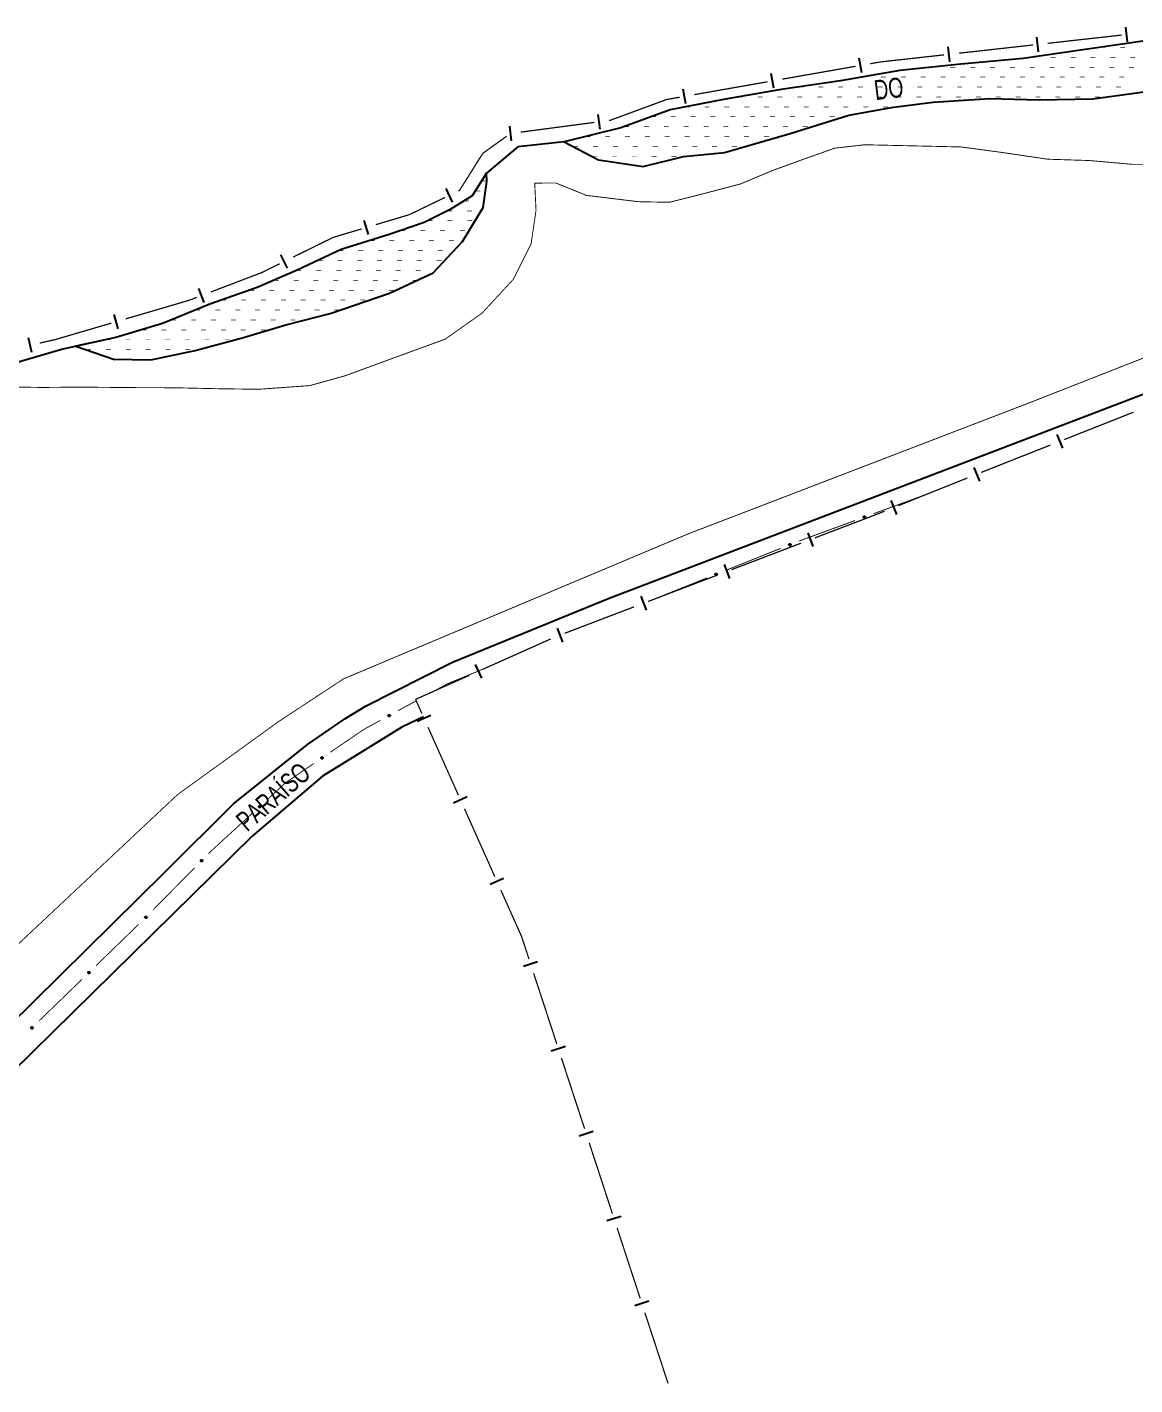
# Model space of a CAD drawing. Extents: x 210853 to 212686, y 4878863 to 4882037.
# Drawn here: x 212121.4 to 212344.6, y 4881743.8 to 4882017.5 of the extents above; entities that cross this region are included whole.
import ezdxf

# ---------------------------------------------------------------- set-up
doc = ezdxf.new("R2010")
doc.units = 0
doc.header["$LTSCALE"] = 1.5
doc.header["$MEASUREMENT"] = 0
doc.linetypes.add('TRACO_00', pattern=[10, -10])
doc.linetypes.add('TRACO_12', pattern=[2.5, 2, -0.5])
for name, color, linetype in [('HD-CURSO-PERENE', 170, 'CONTINUOUS'), ('HD-PRAIA', 251, 'CONTINUOUS'), ('HD-TXT-PRAIA', 7, 'CONTINUOUS'), ('LM-LIM-SETORES-BAIRROS', 250, 'CONTINUOUS'), ('RU-QUADRA', 210, 'CONTINUOUS'), ('SV-EIXO-ROD-ESTR', 7, 'CONTINUOUS'), ('SV-EST-MUNIC-PAV', 20, 'CONTINUOUS'), ('SV-TXT-MUNIC-PAV', 7, 'CONTINUOUS')]:
    doc.layers.add(name, color=color, linetype=linetype)
doc.styles.add('ARIAL', font='ARIAL.SHX')

# ---------------------------------------------------------------- blocks, each defined once
blk = doc.blocks.new('*X3')
at = {"layer": 'HD-PRAIA', "const_width": 0.13}
for points in [[(212212.953068, 4881986.466002), (212213.953068, 4881986.466433)], [(212211.698723, 4881984.465957), (212212.698723, 4881984.466268)], [(212209.423129, 4881982.465901), (212210.423129, 4881982.466123)], [(212213.423129, 4881982.466789), (212213.4837, 4881982.465941)], [(212202.062639, 4881978.465761), (212203.062639, 4881978.465906)], [(212206.044046, 4881980.465834), (212207.044046, 4881980.466005)], [(212206.062639, 4881978.46634), (212207.062639, 4881978.466485)], [(212210.044046, 4881980.466519), (212211.044046, 4881980.466691)], [(212210.062639, 4881978.466919), (212211.062639, 4881978.467063)], [(212196.602423, 4881976.465674), (212197.602423, 4881976.465794)], [(212200.602423, 4881976.466156), (212201.602423, 4881976.466277)], [(212204.602423, 4881976.466639), (212205.602423, 4881976.466759)], [(212208.602423, 4881976.467121), (212209.602423, 4881976.467242)], [(212190.372101, 4881974.465578), (212191.372101, 4881974.465682)], [(212194.372101, 4881974.465992), (212195.372101, 4881974.466096)], [(212198.372101, 4881974.466406), (212199.372101, 4881974.46651)], [(212202.372101, 4881974.46682), (212203.372101, 4881974.466924)], [(212206.372101, 4881974.467234), (212207.372101, 4881974.467338)], [(212179.894141, 4881970.465407), (212180.894141, 4881970.465496)], [(212183.894141, 4881970.465763), (212184.894141, 4881970.465852)], [(212184.122069, 4881972.465483), (212185.122069, 4881972.465576)], [(212187.894141, 4881970.466119), (212188.894141, 4881970.466208)], [(212188.122068, 4881972.465856), (212189.122068, 4881972.465949)], [(212191.894141, 4881970.466475), (212192.894141, 4881970.466563)], [(212192.122068, 4881972.466229), (212193.122068, 4881972.466322)], [(212195.894141, 4881970.46683), (212196.894141, 4881970.466919)], [(212196.122068, 4881972.466602), (212197.122068, 4881972.466695)], [(212199.894141, 4881970.467186), (212200.894141, 4881970.467275)], [(212200.122068, 4881972.466975), (212201.122068, 4881972.467068)], [(212203.894141, 4881970.467542), (212204.894141, 4881970.467631)], [(212204.122068, 4881972.467348), (212205.122068, 4881972.467441)], [(212175.658085, 4881968.465332), (212176.658085, 4881968.465417)], [(212179.658085, 4881968.465673), (212180.658085, 4881968.465758)], [(212183.658084, 4881968.466013), (212184.658084, 4881968.466098)], [(212187.658084, 4881968.466354), (212188.658084, 4881968.466439)], [(212191.658084, 4881968.466695), (212192.658084, 4881968.46678)], [(212195.658084, 4881968.467035), (212196.658084, 4881968.46712)], [(212199.658084, 4881968.467376), (212200.658084, 4881968.467461)], [(212166.197221, 4881964.465172), (212167.197221, 4881964.465255)], [(212170.197221, 4881964.465503), (212171.197221, 4881964.465586)], [(212171.074851, 4881966.465253), (212172.074851, 4881966.465337)], [(212174.197221, 4881964.465835), (212175.197221, 4881964.465918)], [(212175.074851, 4881966.465589), (212176.074851, 4881966.465673)], [(212178.197221, 4881964.466167), (212179.197221, 4881964.46625)], [(212179.074851, 4881966.465924), (212180.074851, 4881966.466008)], [(212182.197221, 4881964.466499), (212183.197221, 4881964.466582)], [(212183.074851, 4881966.466259), (212184.074851, 4881966.466343)], [(212186.19722, 4881964.466831), (212187.19722, 4881964.466914)], [(212187.074851, 4881966.466595), (212188.074851, 4881966.466679)], [(212190.19722, 4881964.467163), (212191.19722, 4881964.467246)], [(212191.074851, 4881966.46693), (212192.074851, 4881966.467014)], [(212194.19722, 4881964.467495), (212195.19722, 4881964.467578)], [(212195.074851, 4881966.467266), (212196.074851, 4881966.46735)], [(212199.074851, 4881966.467601), (212199.932484, 4881966.465542)], [(212160.504918, 4881962.465082), (212161.504918, 4881962.465164)], [(212164.504918, 4881962.465412), (212165.504918, 4881962.465494)], [(212168.504918, 4881962.465742), (212169.504918, 4881962.465825)], [(212172.504917, 4881962.466072), (212173.504917, 4881962.466155)], [(212176.504917, 4881962.466403), (212177.504917, 4881962.466485)], [(212180.504917, 4881962.466733), (212181.504917, 4881962.466816)], [(212184.504917, 4881962.467063), (212185.504917, 4881962.467146)], [(212188.504917, 4881962.467394), (212189.504917, 4881962.467476)], [(212155.30325, 4881960.464997), (212156.30325, 4881960.46508)], [(212159.30325, 4881960.465331), (212160.30325, 4881960.465414)], [(212163.30325, 4881960.465665), (212164.30325, 4881960.465748)], [(212167.30325, 4881960.465999), (212168.30325, 4881960.466082)], [(212171.30325, 4881960.466333), (212172.30325, 4881960.466416)], [(212175.30325, 4881960.466667), (212176.30325, 4881960.46675)], [(212179.30325, 4881960.467001), (212180.30325, 4881960.467084)], [(212183.30325, 4881960.467335), (212184.30325, 4881960.467418)], [(212144.431157, 4881956.464822), (212145.431157, 4881956.464911)], [(212148.431157, 4881956.465178), (212149.431157, 4881956.465266)], [(212150.446012, 4881958.464915), (212151.446012, 4881958.465002)], [(212152.431157, 4881956.465533), (212153.431157, 4881956.465622)], [(212154.446012, 4881958.465263), (212155.446012, 4881958.465349)], [(212156.431157, 4881956.465889), (212157.431157, 4881956.465978)], [(212158.446012, 4881958.46561), (212159.446012, 4881958.465697)], [(212160.431157, 4881956.466245), (212161.431157, 4881956.466333)], [(212162.446012, 4881958.465958), (212163.446012, 4881958.466045)], [(212164.431157, 4881956.4666), (212165.431157, 4881956.466689)], [(212166.446012, 4881958.466305), (212167.446012, 4881958.466392)], [(212168.431157, 4881956.466956), (212169.431157, 4881956.467045)], [(212170.446012, 4881958.466653), (212171.446012, 4881958.46674)], [(212174.446012, 4881958.467001), (212175.446012, 4881958.467087)], [(212137.168822, 4881954.464716), (212138.168822, 4881954.464805)], [(212141.168822, 4881954.465069), (212142.168822, 4881954.465158)], [(212145.168822, 4881954.465423), (212146.168822, 4881954.465511)], [(212149.168822, 4881954.465776), (212150.168822, 4881954.465864)], [(212153.168822, 4881954.466129), (212154.168822, 4881954.466217)], [(212157.168822, 4881954.466482), (212158.168822, 4881954.466571)], [(212161.168822, 4881954.466836), (212162.168822, 4881954.466924)], [(212133.262764, 4881952.464644), (212134.262764, 4881952.464739)], [(212137.262764, 4881952.465023), (212138.262764, 4881952.465118)], [(212141.262764, 4881952.465402), (212142.262764, 4881952.465497)], [(212145.262764, 4881952.465781), (212146.262764, 4881952.465876)], [(212149.262764, 4881952.46616), (212150.262764, 4881952.466255)], [(212153.262764, 4881952.466539), (212154.262764, 4881952.466634)]]:
    blk.add_lwpolyline(points, dxfattribs=at)
blk = doc.blocks.new('*X4')
at = {"layer": 'HD-PRAIA', "const_width": 0.13}
for points in [[(212323.64564, 4882011.42625), (212324.64564, 4882011.426311)], [(212327.64564, 4882011.426496), (212328.64564, 4882011.426558)], [(212331.64564, 4882011.426742), (212332.64564, 4882011.426804)], [(212335.64564, 4882011.426988), (212336.64564, 4882011.42705)], [(212337.637858, 4882013.426423), (212338.637858, 4882013.426464)], [(212339.64564, 4882011.427235), (212340.64564, 4882011.427296)], [(212341.637858, 4882013.426588), (212342.637858, 4882013.42663)], [(212343.64564, 4882011.427481), (212344.64564, 4882011.427542)], [(212303.433551, 4882009.426015), (212304.433551, 4882009.426071)], [(212307.433551, 4882009.426242), (212308.433551, 4882009.426298)], [(212311.433551, 4882009.426468), (212312.433551, 4882009.426525)], [(212315.433551, 4882009.426695), (212316.433551, 4882009.426752)], [(212319.433551, 4882009.426922), (212320.433551, 4882009.426978)], [(212323.433551, 4882009.427148), (212324.433551, 4882009.427205)], [(212327.433551, 4882009.427375), (212328.433551, 4882009.427432)], [(212331.433551, 4882009.427602), (212332.433551, 4882009.427658)], [(212335.433551, 4882009.427828), (212336.433551, 4882009.427885)], [(212339.43355, 4882009.428055), (212340.43355, 4882009.428112)], [(212343.43355, 4882009.428282), (212344.43355, 4882009.428339)], [(212276.789112, 4882005.425682), (212277.789112, 4882005.425735)], [(212280.789112, 4882005.425893), (212281.789112, 4882005.425945)], [(212284.789112, 4882005.426103), (212285.789112, 4882005.426155)], [(212288.789112, 4882005.426313), (212289.789112, 4882005.426365)], [(212289.448599, 4882007.425842), (212290.448599, 4882007.425896)], [(212292.789112, 4882005.426523), (212293.789112, 4882005.426576)], [(212293.448599, 4882007.426059), (212294.448599, 4882007.426113)], [(212296.789112, 4882005.426733), (212297.789112, 4882005.426786)], [(212297.448599, 4882007.426276), (212298.448599, 4882007.42633)], [(212300.789112, 4882005.426943), (212301.789112, 4882005.426996)], [(212301.448599, 4882007.426493), (212302.448599, 4882007.426547)], [(212304.789112, 4882005.427154), (212305.789112, 4882005.427206)], [(212305.448599, 4882007.42671), (212306.448599, 4882007.426765)], [(212308.789112, 4882005.427364), (212309.789112, 4882005.427416)], [(212309.448599, 4882007.426927), (212310.448599, 4882007.426982)], [(212312.789112, 4882005.427574), (212313.789112, 4882005.427626)], [(212313.448599, 4882007.427144), (212314.448599, 4882007.427199)], [(212316.789112, 4882005.427784), (212317.789112, 4882005.427837)], [(212317.448599, 4882007.427362), (212318.448599, 4882007.427416)], [(212320.789112, 4882005.427994), (212321.789112, 4882005.428047)], [(212321.448599, 4882007.427579), (212322.448599, 4882007.427633)], [(212324.789112, 4882005.428204), (212325.789112, 4882005.428257)], [(212325.448599, 4882007.427796), (212326.448599, 4882007.42785)], [(212328.789112, 4882005.428415), (212329.789112, 4882005.428467)], [(212329.448599, 4882007.428013), (212330.448599, 4882007.428067)], [(212332.789112, 4882005.428625), (212333.789112, 4882005.428677)], [(212333.448599, 4882007.42823), (212334.448599, 4882007.428284)], [(212336.789112, 4882005.428835), (212337.789112, 4882005.428887)], [(212337.448599, 4882007.428447), (212338.448599, 4882007.428501)], [(212340.789112, 4882005.429045), (212341.789112, 4882005.429098)], [(212341.448599, 4882007.428664), (212342.448599, 4882007.428718)], [(212264.573833, 4882003.425527), (212265.573833, 4882003.42558)], [(212268.573833, 4882003.425739), (212269.573833, 4882003.425792)], [(212272.573833, 4882003.42595), (212273.573833, 4882003.426003)], [(212276.573833, 4882003.426162), (212277.573833, 4882003.426214)], [(212280.573833, 4882003.426373), (212281.573833, 4882003.426426)], [(212284.573833, 4882003.426584), (212285.573833, 4882003.426637)], [(212288.573833, 4882003.426796), (212289.573833, 4882003.426849)], [(212292.573833, 4882003.427007), (212293.573833, 4882003.42706)], [(212296.573833, 4882003.427219), (212297.573833, 4882003.427272)], [(212300.573833, 4882003.42743), (212301.573833, 4882003.427483)], [(212304.573833, 4882003.427642), (212305.573833, 4882003.427695)], [(212308.573833, 4882003.427853), (212309.573833, 4882003.427906)], [(212312.573833, 4882003.428065), (212313.573833, 4882003.428117)], [(212316.573833, 4882003.428276), (212317.573833, 4882003.428329)], [(212320.573833, 4882003.428488), (212321.573833, 4882003.42854)], [(212324.573833, 4882003.428699), (212325.573833, 4882003.428752)], [(212328.573833, 4882003.42891), (212329.573833, 4882003.428963)], [(212332.573833, 4882003.429122), (212333.573833, 4882003.429175)], [(212336.573833, 4882003.429333), (212337.573833, 4882003.429386)], [(212253.87168, 4882001.425387), (212254.87168, 4882001.425456)], [(212257.87168, 4882001.425664), (212258.87168, 4882001.425733)], [(212261.87168, 4882001.425941), (212262.87168, 4882001.42601)], [(212265.87168, 4882001.426218), (212266.87168, 4882001.426287)], [(212269.87168, 4882001.426495), (212270.87168, 4882001.426564)], [(212273.87168, 4882001.426771), (212274.87168, 4882001.426841)], [(212277.87168, 4882001.427048), (212278.87168, 4882001.427117)], [(212281.87168, 4882001.427325), (212282.87168, 4882001.427394)], [(212285.87168, 4882001.427602), (212286.87168, 4882001.427671)], [(212289.87168, 4882001.427879), (212290.87168, 4882001.427948)], [(212293.87168, 4882001.428156), (212294.87168, 4882001.428225)], [(212241.681477, 4881997.425199), (212242.681477, 4881997.425273)], [(212245.681477, 4881997.425493), (212246.681477, 4881997.425566)], [(212247.077383, 4881999.425286), (212248.077383, 4881999.425359)], [(212249.681477, 4881997.425787), (212250.681477, 4881997.42586)], [(212251.077383, 4881999.425576), (212252.077383, 4881999.425649)], [(212253.681477, 4881997.42608), (212254.681477, 4881997.426154)], [(212255.077383, 4881999.425866), (212256.077383, 4881999.425939)], [(212257.681477, 4881997.426374), (212258.681477, 4881997.426447)], [(212259.077383, 4881999.426156), (212260.077383, 4881999.426229)], [(212261.681477, 4881997.426668), (212262.681477, 4881997.426741)], [(212263.077383, 4881999.426447), (212264.077383, 4881999.426519)], [(212265.681477, 4881997.426961), (212266.681477, 4881997.427035)], [(212267.077383, 4881999.426737), (212268.077383, 4881999.426809)], [(212269.681477, 4881997.427255), (212270.681477, 4881997.427329)], [(212271.077383, 4881999.427027), (212272.077383, 4881999.427099)], [(212273.681477, 4881997.427549), (212274.681477, 4881997.427622)], [(212275.077383, 4881999.427317), (212276.077383, 4881999.427389)], [(212277.681477, 4881997.427843), (212278.681477, 4881997.427916)], [(212279.077383, 4881999.427607), (212280.077383, 4881999.427679)], [(212283.077383, 4881999.427897), (212284.077383, 4881999.427969)], [(212233.857903, 4881995.425088), (212234.857903, 4881995.42516)], [(212237.857903, 4881995.425377), (212238.857903, 4881995.425449)], [(212241.857903, 4881995.425666), (212242.857903, 4881995.425738)], [(212245.857903, 4881995.425955), (212246.857903, 4881995.426027)], [(212249.857903, 4881995.426243), (212250.857903, 4881995.426316)], [(212253.857903, 4881995.426532), (212254.857903, 4881995.426605)], [(212257.857903, 4881995.426821), (212258.857903, 4881995.426893)], [(212261.857903, 4881995.42711), (212262.857903, 4881995.427182)], [(212265.857903, 4881995.427399), (212266.857903, 4881995.427471)], [(212269.857903, 4881995.427688), (212270.857903, 4881995.42776)], [(212231.406386, 4881993.425031), (212232.406386, 4881993.425107)], [(212235.406386, 4881993.425337), (212236.406386, 4881993.425413)], [(212239.406386, 4881993.425643), (212240.406386, 4881993.42572)], [(212243.406386, 4881993.42595), (212244.406386, 4881993.426026)], [(212247.406386, 4881993.426256), (212248.406386, 4881993.426333)], [(212251.406386, 4881993.426562), (212252.406386, 4881993.426639)], [(212255.406386, 4881993.426869), (212256.406386, 4881993.426945)], [(212259.406386, 4881993.427175), (212260.406386, 4881993.427252)], [(212263.406386, 4881993.427481), (212264.406386, 4881993.427558)], [(212235.21674, 4881991.425036), (212236.21674, 4881991.42514)], [(212239.21674, 4881991.425452), (212240.21674, 4881991.425556)], [(212243.21674, 4881991.425868), (212244.21674, 4881991.425972)], [(212247.21674, 4881991.426284), (212248.21674, 4881991.426388)], [(212251.21674, 4881991.426701), (212252.21674, 4881991.426805)]]:
    blk.add_lwpolyline(points, dxfattribs=at)

msp = doc.modelspace()

# ---------------------------------------------------------------- linework, layer by layer
at = {"layer": 'HD-CURSO-PERENE', "linetype": 'Continuous'}
msp.add_polyline3d([(212347.615619, 4882014.900401, 2.207278), (212334.571848, 4882012.973493, 2.207278), (212322.106747, 4882011.20833, 2.207278), (212309.55585, 4882010.069875, 2.207278), (212297.251428, 4882008.775863, 2.207278), (212285.254293, 4882006.700156, 2.207278), (212273.288372, 4882004.898629, 2.207278), (212261.693863, 4882002.938698, 2.207278), (212250.946658, 4882000.859501, 2.207278), (212241.038345, 4881997.186811, 2.207278), (212229.590605, 4881994.378106, 2.207278), (212220.278966, 4881993.387506, 2.207278), (212213.939126, 4881988.038266, 2.207278), (212211.077354, 4881983.475187, 2.207278), (212206.615624, 4881980.752968, 2.207278), (212201.380985, 4881978.12333, 2.207278), (212194.350659, 4881975.684549, 2.207278), (212184.633107, 4881972.707236, 2.207278), (212175.762937, 4881968.511089, 2.207278), (212167.708211, 4881964.996084, 2.207278), (212158.157079, 4881961.640128, 2.207278), (212148.668454, 4881957.732964, 2.207278), (212139.279699, 4881954.923089, 2.207278), (212128.551821, 4881952.59355, 2.207278), (212118.71103, 4881949.694015, 2.207278)], dxfattribs=at)
at = {"layer": 'HD-PRAIA', "linetype": 'TRACO_00'}
msp.add_polyline3d([(212347.615619, 4882014.900401, 2.207278), (212334.571848, 4882012.973493, 2.207278), (212322.106747, 4882011.20833, 2.207278), (212309.55585, 4882010.069875, 2.207278), (212297.251428, 4882008.775863, 2.207278), (212285.254293, 4882006.700156, 2.207278), (212273.288372, 4882004.898629, 2.207278), (212261.693863, 4882002.938698, 2.207278), (212250.946658, 4882000.859501, 2.207278), (212241.038345, 4881997.186811, 2.207278), (212229.590605, 4881994.378106, 2.207278), (212236.517254, 4881990.742416, 2.331864), (212245.539265, 4881989.425106, 2.630871), (212253.662184, 4881991.406306, 2.655789), (212261.925769, 4881992.212654, 2.805292), (212275.138065, 4881996.059961, 3.054465), (212286.922124, 4881999.764881, 3.154134), (212295.983292, 4882001.357703, 3.154134), (212303.956422, 4882002.375555, 3.203969), (212315.348281, 4882003.115588, 3.253803), (212325.241548, 4882002.815192, 3.253803), (212336.097352, 4882003.067636, 3.253803), (212349.91403, 4882004.901963, 3.353472)], dxfattribs=at)
msp.add_polyline3d([(212131.202089, 4881953.169051, 2.207278), (212138.756415, 4881950.586732, 2.406616), (212146.303708, 4881950.464742, 2.45645), (212155.220614, 4881952.310753, 2.680706), (212164.980782, 4881954.962223, 2.780375), (212173.513176, 4881957.491729, 2.780375), (212182.415284, 4881959.787899, 2.780375), (212194.382745, 4881963.863492, 3.054465), (212203.176255, 4881967.986416, 3.129217), (212209.119357, 4881974.298448, 2.954796), (212213.299683, 4881981.150449, 2.655789), (212214.032561, 4881986.389606, 2.207278), (212213.939126, 4881988.038266, 2.207278), (212211.077354, 4881983.475187, 2.207278), (212206.615624, 4881980.752968, 2.207278), (212201.380985, 4881978.12333, 2.207278), (212194.350659, 4881975.684549, 2.207278), (212184.633107, 4881972.707236, 2.207278), (212175.762937, 4881968.511089, 2.207278), (212167.708211, 4881964.996084, 2.207278), (212158.157079, 4881961.640128, 2.207278), (212148.668454, 4881957.732964, 2.207278), (212139.279699, 4881954.923089, 2.207278)], close=True, dxfattribs=at)
at = {"layer": 'LM-LIM-SETORES-BAIRROS'}
for points in [[(212343.085468, 4882014.517176), (212342.753445, 4882017.498746)], [(212325.196048, 4882012.525035), (212324.864024, 4882015.506605)], [(212289.547074, 4882008.303603), (212289.027245, 4882011.258222)], [(212307.306627, 4882010.532894), (212306.974603, 4882013.514464)], [(212271.819357, 4882005.184625), (212271.299527, 4882008.139245)], [(212254.091639, 4882002.065647), (212253.571809, 4882005.020267)], [(212219.007013, 4881994.57856), (212218.612675, 4881997.55253)], [(212236.850833, 4881996.944592), (212236.456494, 4881999.918562)], [(212207.110955, 4881982.247905), (212205.805048, 4881984.948758)], [(212190.157585, 4881975.6759), (212189.300338, 4881978.550814)], [(212173.817964, 4881968.899943), (212172.492912, 4881971.591455)], [(212157.061803, 4881961.993961), (212155.992037, 4881964.796746)], [(212139.746391, 4881956.683963), (212138.901172, 4881959.562436)], [(212122.291467, 4881951.920028), (212121.643315, 4881954.849175)], [(212328.88093, 4881935.384273), (212329.984588, 4881932.594661)], [(212312.13724, 4881928.757821), (212313.254375, 4881925.973578)], [(212295.431781, 4881922.055013), (212296.548916, 4881919.27077)], [(212278.660612, 4881915.590697), (212279.729849, 4881912.78771)], [(212261.842694, 4881909.175276), (212262.911931, 4881906.37229)], [(212245.024776, 4881902.759855), (212246.094013, 4881899.956869)], [(212228.206857, 4881896.344435), (212229.276094, 4881893.541448)], [(212211.677404, 4881889.011945), (212212.902357, 4881886.273425)], [(212199.968692, 4881877.587471), (212202.707597, 4881878.811563)], [(212207.313242, 4881861.154042), (212210.052147, 4881862.378134)], [(212214.657791, 4881844.720613), (212217.396696, 4881845.944704)], [(212221.389236, 4881828.217238), (212224.240184, 4881829.151099)], [(212226.992399, 4881811.11155), (212229.843347, 4881812.045411)], [(212232.595562, 4881794.005862), (212235.44651, 4881794.939723)], [(212238.198725, 4881776.900174), (212241.049673, 4881777.834035)], [(212243.801888, 4881759.794486), (212246.652836, 4881760.728347)]]:
    msp.add_lwpolyline(points, dxfattribs=at)
at = {"layer": 'LM-LIM-SETORES-BAIRROS', "const_width": 0.25}
for points in [[(212309.128329, 4882012.245028), (212324.036179, 4882013.905145)], [(212327.017749, 4882014.237169), (212341.9256, 4882015.897286)], [(212293.230087, 4882010.474622), (212306.146758, 4882011.913005)], [(212273.529188, 4882007.008488), (212288.302286, 4882009.607636)], [(212291.256906, 4882010.127466), (212293.226652, 4882010.474019)], [(212293.226652, 4882010.474019), (212293.230087, 4882010.474622)], [(212255.801471, 4882003.88951), (212270.574569, 4882006.488658)], [(212238.904212, 4881998.729992), (212249.907039, 4882002.795076)], [(212249.907039, 4882002.795076), (212250.203549, 4882002.904623)], [(212250.203549, 4882002.904623), (212252.846851, 4882003.36968)], [(212220.792491, 4881996.328437), (212235.66234, 4881998.300131)], [(212238.63631, 4881998.694469), (212238.904212, 4881998.729992)], [(212213.18848, 4881992.050581), (212217.988301, 4881995.506452)], [(212208.512893, 4881984.591905), (212213.143068, 4881991.978138)], [(212213.143068, 4881991.978138), (212213.18848, 4881992.050581)], [(212208.258571, 4881984.468937), (212208.512893, 4881984.591905)], [(212198.382453, 4881979.693671), (212205.557718, 4881983.16303)], [(212191.645571, 4881977.684855), (212198.353702, 4881979.685098)], [(212198.353702, 4881979.685098), (212198.382453, 4881979.693671)], [(212183.07547, 4881975.129407), (212188.770657, 4881976.827608)], [(212174.94978, 4881971.129067), (212183.024316, 4881975.104223)], [(212183.024316, 4881975.104223), (212183.07547, 4881975.129407)], [(212168.603413, 4881968.004702), (212172.258268, 4881969.804015)], [(212158.395443, 4881964.10853), (212167.738059, 4881967.674414)], [(212167.738059, 4881967.674414), (212168.603413, 4881968.004702)], [(212141.242763, 4881958.686679), (212153.716145, 4881962.349294)], [(212153.716145, 4881962.349294), (212154.020033, 4881962.438526)], [(212154.020033, 4881962.438526), (212155.592658, 4881963.038765)], [(212126.912757, 4881954.478895), (212138.36429, 4881957.84146)], [(212123.920155, 4881953.816702), (212126.849302, 4881954.464854)], [(212126.849302, 4881954.464854), (212126.912757, 4881954.478895)], [(212344.310692, 4881939.875645), (212330.36263, 4881934.357353)], [(212327.573017, 4881933.253695), (212313.624954, 4881927.735403)], [(212310.839645, 4881926.620943), (212296.918429, 4881921.035269)], [(212292.603338, 4881919.303906), (212280.12956, 4881914.545616)], [(212293.206105, 4881919.545757), (212292.603338, 4881919.303906)], [(212294.134186, 4881919.918135), (212293.206105, 4881919.545757)], [(212277.326573, 4881913.476379), (212263.311641, 4881908.130195)], [(212260.508655, 4881907.060958), (212246.493723, 4881901.714774)], [(212243.690737, 4881900.645538), (212229.675805, 4881895.299354)], [(212226.895318, 4881894.175771), (212213.20272, 4881888.051003)], [(212210.464201, 4881886.826049), (212200.422963, 4881882.334553)], [(212200.422963, 4881882.334553), (212199.645507, 4881881.986794)], [(212199.645507, 4881881.986794), (212200.930114, 4881879.112485)], [(212202.154206, 4881876.37358), (212208.274664, 4881862.679056)], [(212209.498755, 4881859.940151), (212215.619213, 4881846.245627)], [(212216.843304, 4881843.506722), (212220.92361, 4881834.377039)], [(212220.92361, 4881834.377039), (212221.022215, 4881834.156411)], [(212221.022215, 4881834.156411), (212222.503423, 4881829.634485)], [(212223.437283, 4881826.783537), (212228.106586, 4881812.528797)], [(212229.040446, 4881809.677849), (212233.709749, 4881795.423109)], [(212234.643609, 4881792.57216), (212239.312912, 4881778.31742)], [(212240.246772, 4881775.466472), (212244.916075, 4881761.211732)], [(212245.849935, 4881758.360784), (212250.519238, 4881744.106044)]]:
    msp.add_lwpolyline(points, dxfattribs=at)
at = {"layer": 'RU-QUADRA', "linetype": 'TRACO_12', "const_width": 0.18, "flags": 128}
msp.add_lwpolyline([(211938.040447, 4881616.841985), (211909.101371, 4881644.892549), (211896.298201, 4881661.302905), (211887.105166, 4881677.056229), (211855.795304, 4881743.918492), (211840.766985, 4881770.250646), (211829.042547, 4881782.413093), (211796.56134, 4881799.518787), (211787.859163, 4881804.118277), (211761.860916, 4881814.131941), (211757.982634, 4881816.19453), (211755.055815, 4881822.733661), (211755.337559, 4881829.649504), (211757.583675, 4881836.095755), (211763.075715, 4881844.567215), (211775.288366, 4881855.091444), (211804.913705, 4881880.424348), (211812.000153, 4881884.236307), (211824.112036, 4881885.859577), (211845.957851, 4881886.69156), (211868.894857, 4881883.853992), (211898.925783, 4881887.164488), (211958.538325, 4881901.314248), (211972.095915, 4881904.953767), (211989.691742, 4881909.176004), (211992.26994, 4881909.86503), (211996.289828, 4881910.929118), (211999.895903, 4881912.052322), (212003.501979, 4881912.879946), (212005.334575, 4881913.471106), (212007.403635, 4881914.062266), (212013.298885, 4881913.355358), (212024.140872, 4881915.950444), (212029.571646, 4881917.771086), (212037.499362, 4881919.898034), (212045.807998, 4881920.913495), (212053.749957, 4881921.983536), (212061.488613, 4881924.301042), (212070.563712, 4881926.120431), (212077.683885, 4881928.322658), (212080.735696, 4881929.919618), (212091.116892, 4881932.382088), (212099.871197, 4881936.966559), (212107.388792, 4881940.695444), (212113.680447, 4881943.198387), (212117.979208, 4881944.964322), (212124.416353, 4881944.864802), (212131.653379, 4881944.936138), (212143.358886, 4881944.833052), (212151.194314, 4881944.804189), (212159.379842, 4881944.617676), (212167.996692, 4881944.497136), (212178.323015, 4881945.238411), (212185.411437, 4881947.207371), (212196.45175, 4881951.257971), (212205.598484, 4881954.594343), (212213.02612, 4881959.832053), (212219.333807, 4881966.657159), (212222.929978, 4881973.84435), (212223.921172, 4881980.5812), (212223.655309, 4881986.066064), (212227.91974, 4881986.079402), (212234.069042, 4881983.585455), (212244.556935, 4881982.310761), (212250.825132, 4881982.194496), (212257.429529, 4881983.867298), (212265.120265, 4881985.882759), (212271.566442, 4881988.59768), (212277.914707, 4881990.905975), (212284.11828, 4881993.104514), (212290.172599, 4881993.791839), (212298.602956, 4881993.599746), (212305.391618, 4881993.445061), (212309.565581, 4881993.349954), (212317.717767, 4881992.253271), (212327.037966, 4881990.878771), (212335.390158, 4881990.612964), (212344.038101, 4881989.846575), (212354.244637, 4881989.846585), (212362.996925, 4881990.519828), (212369.704986, 4881990.855231), (212380.805092, 4881991.864331), (212387.278759, 4881992.54577), (212395.364504, 4881994.2303), (212403.648517, 4881995.555742), (212409.209712, 4881996.229827), (212414.234016, 4881997.234687), (212419.55734, 4881997.900103), (212425.514085, 4881998.892894), (212431.629303, 4881999.232628), (212439.515391, 4882001.289868), (212446.180024, 4882002.983756), (212454.613044, 4882004.415229), (212460.751302, 4882006.838383), (212466.495553, 4882008.026347), (212473.998055, 4882009.864243), (212480.225483, 4882011.394711), (212490.814665, 4882013.903973), (212491.936761, 4882008.063335), (212416.43767, 4881978.346072), (212323.307734, 4881941.758416), (212254.60891, 4881915.359829), (212185.145907, 4881886.129782), (212171.999832, 4881877.482863), (212151.666385, 4881862.777175), (212115.521942, 4881828.839499), (212052.713438, 4881768.919899), (212019.216186, 4881731.54824), (212008.048862, 4881712.035512), (211999.94218, 4881680.857631), (211996.245964, 4881654.552287), (211993.203097, 4881600.817897), (211992.748435, 4881574.13881)], close=True, dxfattribs=at)
at = {"layer": 'SV-EIXO-ROD-ESTR', "const_width": 0.18}
for points in [[(212302.283996, 4881923.202368), (212302.696827, 4881923.353763)], [(212291.956546, 4881919.415052), (212302.283996, 4881923.202368)], [(212276.9348, 4881913.906228), (212288.201109, 4881918.037846)], [(212262.081532, 4881907.958679), (212273.217424, 4881912.429909)], [(212247.233675, 4881901.997039), (212258.369567, 4881906.468269)], [(212206.125128, 4881885.151739), (212213.436118, 4881888.161253)], [(212213.436118, 4881888.161253), (212213.600145, 4881888.228773)], [(212203.409081, 4881883.670259), (212206.042768, 4881885.106816)], [(212206.042768, 4881885.106816), (212206.125128, 4881885.151739)], [(212196.087277, 4881879.676548), (212199.59886, 4881881.591957)], [(212199.59886, 4881881.591957), (212199.778241, 4881881.689801)], [(212189.254146, 4881875.949385), (212192.575695, 4881877.761139)], [(212182.464207, 4881871.322613), (212189.075263, 4881875.827492)], [(212189.075263, 4881875.827492), (212189.254146, 4881875.949385)], [(212173.4986, 4881865.213306), (212179.158679, 4881869.070174)], [(212169.703133, 4881861.731226), (212173.3875, 4881865.111379)], [(212173.3875, 4881865.111379), (212173.4986, 4881865.213306)], [(212158.300773, 4881851.270345), (212166.755639, 4881859.027103)], [(212157.931695, 4881850.89553), (212158.300773, 4881851.270345)], [(212146.705573, 4881839.494908), (212155.125165, 4881848.045375)], [(212135.264594, 4881828.310744), (212143.877324, 4881836.666633)], [(212123.780954, 4881817.169558), (212132.393684, 4881825.525448)]]:
    msp.add_lwpolyline(points, dxfattribs=at)
at = {"layer": 'SV-EIXO-ROD-ESTR'}
for points in [[(212289.906031, 4881918.780329), (212289.925962, 4881918.824993), (212289.952225, 4881918.859303), (212289.982366, 4881918.881614), (212290.014141, 4881918.894385), (212290.048121, 4881918.90379), (212290.084471, 4881918.905713), (212290.125289, 4881918.89891), (212290.170232, 4881918.879231), (212290.203611, 4881918.850018), (212290.227067, 4881918.821638), (212290.242291, 4881918.789271), (212290.250874, 4881918.756109), (212290.251623, 4881918.718284), (212290.244326, 4881918.676986), (212290.223444, 4881918.632273), (212290.197466, 4881918.598813), (212290.167746, 4881918.577997), (212290.135109, 4881918.562897), (212290.100304, 4881918.553712), (212290.06461, 4881918.55203), (212290.023043, 4881918.559452), (212289.979184, 4881918.580648), (212289.945516, 4881918.606176), (212289.924289, 4881918.635597), (212289.910146, 4881918.668062), (212289.900299, 4881918.702029), (212289.896845, 4881918.738489), (212289.906031, 4881918.780329)], [(212274.899056, 4881913.223732), (212274.917624, 4881913.268978), (212274.942835, 4881913.304069), (212274.972285, 4881913.327284), (212275.003659, 4881913.341012), (212275.037338, 4881913.351442), (212275.073614, 4881913.354466), (212275.114619, 4881913.348904), (212275.160138, 4881913.330597), (212275.194387, 4881913.302408), (212275.218692, 4881913.274753), (212275.234891, 4881913.242862), (212275.244475, 4881913.209975), (212275.24637, 4881913.17219), (212275.240328, 4881913.130691), (212275.220811, 4881913.085365), (212275.195859, 4881913.051133), (212275.166784, 4881913.029426), (212275.13462, 4881913.013343), (212275.100109, 4881913.003107), (212275.064483, 4881913.000344), (212275.02271, 4881913.006503), (212274.978229, 4881913.026359), (212274.943802, 4881913.050855), (212274.921693, 4881913.079619), (212274.906573, 4881913.111641), (212274.895701, 4881913.145293), (212274.891143, 4881913.181631), (212274.899056, 4881913.223732)], [(212260.051199, 4881907.262092), (212260.069767, 4881907.307339), (212260.094978, 4881907.342429), (212260.124428, 4881907.365644), (212260.155802, 4881907.379373), (212260.189481, 4881907.389803), (212260.225757, 4881907.392827), (212260.266762, 4881907.387265), (212260.312281, 4881907.368957), (212260.34653, 4881907.340769), (212260.370835, 4881907.313113), (212260.387034, 4881907.281222), (212260.396618, 4881907.248335), (212260.398513, 4881907.210551), (212260.392471, 4881907.169051), (212260.372954, 4881907.123725), (212260.348002, 4881907.089493), (212260.318927, 4881907.067786), (212260.286763, 4881907.051704), (212260.252252, 4881907.041468), (212260.216626, 4881907.038705), (212260.174853, 4881907.044863), (212260.130372, 4881907.064719), (212260.095945, 4881907.089216), (212260.073836, 4881907.117979), (212260.058716, 4881907.150001), (212260.047844, 4881907.183653), (212260.043286, 4881907.219992), (212260.051199, 4881907.262092)], [(212194.152637, 4881878.746681), (212194.165771, 4881878.793793), (212194.186693, 4881878.831598), (212194.213218, 4881878.858106), (212194.242766, 4881878.875419), (212194.27499, 4881878.889726), (212194.31066, 4881878.896983), (212194.352035, 4881878.896268), (212194.399387, 4881878.883425), (212194.436705, 4881878.859447), (212194.464085, 4881878.834832), (212194.483912, 4881878.805061), (212194.497286, 4881878.773525), (212194.503599, 4881878.736223), (212194.502465, 4881878.694301), (212194.488398, 4881878.646999), (212194.467633, 4881878.610077), (212194.441303, 4881878.585111), (212194.411247, 4881878.565368), (212194.378174, 4881878.551156), (212194.343118, 4881878.544234), (212194.300911, 4881878.545452), (212194.254409, 4881878.559954), (212194.217347, 4881878.580245), (212194.192017, 4881878.606217), (212194.173246, 4881878.636245), (212194.158503, 4881878.66839), (212194.149716, 4881878.703944), (212194.152637, 4881878.746681)], [(212180.630721, 4881870.206454), (212180.639144, 4881870.254632), (212180.656235, 4881870.294315), (212180.680016, 4881870.323311), (212180.707712, 4881870.343454), (212180.738367, 4881870.36087), (212180.773148, 4881870.37161), (212180.814391, 4881870.374979), (212180.862779, 4881870.366869), (212180.90228, 4881870.346689), (212180.931955, 4881870.324895), (212180.954622, 4881870.297225), (212180.971041, 4881870.267162), (212180.981003, 4881870.230665), (212180.984009, 4881870.188835), (212180.974676, 4881870.140377), (212180.957654, 4881870.101587), (212180.933916, 4881870.074145), (212180.905954, 4881870.051533), (212180.874444, 4881870.034128), (212180.840242, 4881870.023782), (212180.798121, 4881870.020831), (212180.750414, 4881870.030676), (212180.711532, 4881870.047212), (212180.683764, 4881870.070559), (212180.662122, 4881870.098589), (212180.64428, 4881870.129124), (212180.632029, 4881870.163637), (212180.630721, 4881870.206454)], [(212168.049094, 4881860.363147), (212168.050506, 4881860.412035), (212168.061716, 4881860.453763), (212168.081083, 4881860.485876), (212168.105596, 4881860.50979), (212168.13343, 4881860.531431), (212168.166306, 4881860.547058), (212168.206637, 4881860.55632), (212168.255688, 4881860.555248), (212168.29768, 4881860.540955), (212168.330178, 4881860.523652), (212168.356587, 4881860.499527), (212168.377157, 4881860.472135), (212168.39226, 4881860.437449), (212168.401247, 4881860.396486), (212168.398975, 4881860.347189), (212168.387705, 4881860.306355), (212168.368156, 4881860.275786), (212168.343734, 4881860.249391), (212168.315053, 4881860.227638), (212168.282693, 4881860.212484), (212168.241433, 4881860.20351), (212168.192807, 4881860.206396), (212168.151952, 4881860.217173), (212168.121117, 4881860.236286), (212168.095672, 4881860.260915), (212168.073627, 4881860.288568), (212168.056542, 4881860.320962), (212168.049094, 4881860.363147)], [(212156.349182, 4881849.445311), (212156.348112, 4881849.494207), (212156.357191, 4881849.53645), (212156.374904, 4881849.569504), (212156.398173, 4881849.594631), (212156.424874, 4881849.617656), (212156.456915, 4881849.63493), (212156.496724, 4881849.646226), (212156.545766, 4881849.647644), (212156.588429, 4881849.635499), (212156.621763, 4881849.619867), (212156.649361, 4881849.597112), (212156.671294, 4881849.5708), (212156.688138, 4881849.536924), (212156.699191, 4881849.496469), (212156.699423, 4881849.447121), (212156.690238, 4881849.405768), (212156.672266, 4881849.374247), (212156.649214, 4881849.346647), (212156.621673, 4881849.323467), (212156.590123, 4881849.306691), (212156.549372, 4881849.295635), (212156.500662, 4881849.296052), (212156.459313, 4881849.304741), (212156.427548, 4881849.322267), (212156.400886, 4881849.345573), (212156.377467, 4881849.372072), (212156.358761, 4881849.403558), (212156.349182, 4881849.445311)], [(212145.12306, 4881838.044689), (212145.12199, 4881838.093586), (212145.131069, 4881838.135829), (212145.148782, 4881838.168882), (212145.172051, 4881838.194009), (212145.198751, 4881838.217034), (212145.230792, 4881838.234309), (212145.270601, 4881838.245604), (212145.319644, 4881838.247022), (212145.362307, 4881838.234877), (212145.395641, 4881838.219245), (212145.423239, 4881838.196491), (212145.445172, 4881838.170178), (212145.462015, 4881838.136302), (212145.473068, 4881838.095848), (212145.473301, 4881838.046499), (212145.464116, 4881838.005146), (212145.446143, 4881837.973625), (212145.423092, 4881837.946025), (212145.395551, 4881837.922845), (212145.364001, 4881837.906069), (212145.32325, 4881837.895013), (212145.274539, 4881837.89543), (212145.23319, 4881837.90412), (212145.201425, 4881837.921645), (212145.174764, 4881837.944951), (212145.151344, 4881837.97145), (212145.132638, 4881838.002936), (212145.12306, 4881838.044689)], [(212133.649364, 4881826.897055), (212133.649411, 4881826.945964), (212133.659453, 4881826.987988), (212133.677917, 4881827.020629), (212133.701753, 4881827.045217), (212133.728973, 4881827.067626), (212133.7614, 4881827.084164), (212133.801457, 4881827.094548), (212133.850519, 4881827.094845), (212133.892893, 4881827.081729), (212133.925862, 4881827.065339), (212133.952932, 4881827.04196), (212133.974259, 4881827.015153), (212133.990324, 4881826.980901), (212134.00045, 4881826.940205), (212133.999554, 4881826.890864), (212133.989427, 4881826.849731), (212133.970739, 4881826.818629), (212133.947063, 4881826.791563), (212133.919, 4881826.769018), (212133.887075, 4881826.752967), (212133.846082, 4881826.742846), (212133.797394, 4881826.744375), (212133.756254, 4881826.754007), (212133.724898, 4881826.772253), (212133.698776, 4881826.796163), (212133.675968, 4881826.82319), (212133.657986, 4881826.855095), (212133.649364, 4881826.897055)], [(212122.165724, 4881815.75587), (212122.165771, 4881815.804778), (212122.175813, 4881815.846803), (212122.194277, 4881815.879443), (212122.218113, 4881815.904032), (212122.245333, 4881815.926441), (212122.27776, 4881815.942979), (212122.317817, 4881815.953362), (212122.366879, 4881815.953659), (212122.409253, 4881815.940543), (212122.442222, 4881815.924154), (212122.469292, 4881815.900774), (212122.490619, 4881815.873967), (212122.506684, 4881815.839716), (212122.51681, 4881815.799019), (212122.515915, 4881815.749678), (212122.505787, 4881815.708546), (212122.487099, 4881815.677444), (212122.463423, 4881815.650377), (212122.43536, 4881815.627833), (212122.403435, 4881815.611782), (212122.362442, 4881815.60166), (212122.313754, 4881815.603189), (212122.272614, 4881815.612821), (212122.241258, 4881815.631068), (212122.215136, 4881815.654977), (212122.192328, 4881815.682004), (212122.174346, 4881815.713909), (212122.165724, 4881815.75587)]]:
    msp.add_lwpolyline(points, close=True, dxfattribs=at)
for points in [[(212289.896845, 4881918.738489), (212290.170232, 4881918.879231)], [(212289.900299, 4881918.702029), (212290.203611, 4881918.850018)], [(212289.902847, 4881918.75801), (212290.145099, 4881918.886091)], [(212289.903062, 4881918.721755), (212290.182467, 4881918.86346)], [(212289.906031, 4881918.780329), (212290.125289, 4881918.89891)], [(212289.908402, 4881918.687378), (212290.210055, 4881918.835789)], [(212289.910146, 4881918.668062), (212290.227067, 4881918.821638)], [(212289.917876, 4881918.804217), (212290.098082, 4881918.89937)], [(212289.919805, 4881918.652319), (212290.233928, 4881918.802396)], [(212289.924289, 4881918.635597), (212290.242291, 4881918.789271)], [(212289.925962, 4881918.824993), (212290.084471, 4881918.905713)], [(212289.938426, 4881918.621359), (212290.243922, 4881918.77118)], [(212289.940849, 4881918.844616), (212290.058324, 4881918.900777)], [(212289.945516, 4881918.606176), (212290.250874, 4881918.756109)], [(212289.952225, 4881918.859303), (212290.048121, 4881918.90379)], [(212289.964733, 4881918.593219), (212290.247169, 4881918.734583)], [(212289.979184, 4881918.580648), (212290.251623, 4881918.718284)], [(212290.004192, 4881918.572808), (212290.245292, 4881918.696107)], [(212290.023043, 4881918.559452), (212290.244326, 4881918.676986)], [(212290.048178, 4881918.559871), (212290.226761, 4881918.651523)], [(212290.06461, 4881918.55203), (212290.223444, 4881918.632273)], [(212290.086313, 4881918.554962), (212290.2046, 4881918.612875)], [(212290.100304, 4881918.553712), (212290.197466, 4881918.598813)], [(212274.891143, 4881913.181631), (212275.160138, 4881913.330597)], [(212274.895701, 4881913.145293), (212275.194387, 4881913.302408)], [(212274.89655, 4881913.201326), (212275.134809, 4881913.336692)], [(212274.897864, 4881913.165094), (212275.172845, 4881913.315203)], [(212274.899056, 4881913.223732), (212275.114619, 4881913.348904)], [(212274.904243, 4881913.130895), (212275.201259, 4881913.288382)], [(212274.906573, 4881913.111641), (212275.218692, 4881913.274753)], [(212274.910172, 4881913.247967), (212275.08741, 4881913.348539)], [(212274.916704, 4881913.096197), (212275.226133, 4881913.255727)], [(212274.917624, 4881913.268978), (212275.073614, 4881913.354466)], [(212274.921693, 4881913.079619), (212275.234891, 4881913.242862)], [(212274.931909, 4881913.289044), (212275.047628, 4881913.34874)], [(212274.936255, 4881913.065816), (212275.237069, 4881913.224829)], [(212274.942835, 4881913.304069), (212275.037338, 4881913.351442)], [(212274.943802, 4881913.050855), (212275.244475, 4881913.209975)], [(212274.963403, 4881913.038486), (212275.241424, 4881913.188347)], [(212274.978229, 4881913.026359), (212275.24637, 4881913.17219)], [(212275.003463, 4881913.019281), (212275.240715, 4881913.149831)], [(212275.02271, 4881913.006503), (212275.240328, 4881913.130691)], [(212275.04782, 4881913.007683), (212275.223543, 4881913.104706)], [(212275.064483, 4881913.000344), (212275.220811, 4881913.085365)], [(212275.086086, 4881913.003933), (212275.202564, 4881913.065404)], [(212275.100109, 4881913.003107), (212275.195859, 4881913.051133)], [(212260.043286, 4881907.219992), (212260.312281, 4881907.368957)], [(212260.047844, 4881907.183653), (212260.34653, 4881907.340769)], [(212260.048693, 4881907.239686), (212260.286952, 4881907.375052)], [(212260.050007, 4881907.203454), (212260.324988, 4881907.353564)], [(212260.051199, 4881907.262092), (212260.266762, 4881907.387265)], [(212260.056386, 4881907.169255), (212260.353402, 4881907.326742)], [(212260.058716, 4881907.150001), (212260.370835, 4881907.313113)], [(212260.062315, 4881907.286327), (212260.239553, 4881907.386899)], [(212260.068847, 4881907.134558), (212260.378276, 4881907.294088)], [(212260.069767, 4881907.307339), (212260.225757, 4881907.392827)], [(212260.073836, 4881907.117979), (212260.387034, 4881907.281222)], [(212260.084052, 4881907.327404), (212260.199772, 4881907.387101)], [(212260.088398, 4881907.104177), (212260.389212, 4881907.263189)], [(212260.094978, 4881907.342429), (212260.189481, 4881907.389803)], [(212260.095945, 4881907.089216), (212260.396618, 4881907.248335)], [(212260.115546, 4881907.076847), (212260.393568, 4881907.226707)], [(212260.130372, 4881907.064719), (212260.398513, 4881907.210551)], [(212260.155606, 4881907.057642), (212260.392858, 4881907.188192)], [(212260.174853, 4881907.044863), (212260.392471, 4881907.169051)], [(212260.199963, 4881907.046044), (212260.375686, 4881907.143067)], [(212260.216626, 4881907.038705), (212260.372954, 4881907.123725)], [(212260.23823, 4881907.042293), (212260.354707, 4881907.103764)], [(212260.252252, 4881907.041468), (212260.348002, 4881907.089493)], [(212194.149716, 4881878.703944), (212194.399387, 4881878.883425)], [(212194.152637, 4881878.746681), (212194.352035, 4881878.896268)], [(212194.152776, 4881878.724136), (212194.373517, 4881878.886507)], [(212194.15833, 4881878.688308), (212194.413811, 4881878.869628)], [(212194.158503, 4881878.66839), (212194.436705, 4881878.859447)], [(212194.160834, 4881878.772053), (212194.325057, 4881878.892715)], [(212194.165771, 4881878.793793), (212194.31066, 4881878.896983)], [(212194.168675, 4881878.655093), (212194.445174, 4881878.846323)], [(212194.173246, 4881878.636245), (212194.464085, 4881878.834832)], [(212194.177605, 4881878.815395), (212194.285526, 4881878.88825)], [(212194.185119, 4881878.622096), (212194.473706, 4881878.816811)], [(212194.186693, 4881878.831598), (212194.27499, 4881878.889726)], [(212194.192017, 4881878.606217), (212194.483912, 4881878.805061)], [(212194.208097, 4881878.594218), (212194.48819, 4881878.787408)], [(212194.217347, 4881878.580245), (212194.497286, 4881878.773525)], [(212194.238263, 4881878.57026), (212194.496793, 4881878.751688)], [(212194.254409, 4881878.559954), (212194.503599, 4881878.736223)], [(212194.280298, 4881878.555885), (212194.500605, 4881878.713355)], [(212194.300911, 4881878.545452), (212194.502465, 4881878.694301)], [(212194.32571, 4881878.549568), (212194.488843, 4881878.666528)], [(212194.343118, 4881878.544234), (212194.488398, 4881878.646999)], [(212194.364152, 4881878.550331), (212194.472617, 4881878.625037)], [(212194.378174, 4881878.551156), (212194.467633, 4881878.610077)], [(212180.630721, 4881870.206454), (212180.814391, 4881870.374979)], [(212180.632029, 4881870.163637), (212180.862779, 4881870.366869)], [(212180.633082, 4881870.184033), (212180.836732, 4881870.367385)], [(212180.636375, 4881870.23251), (212180.787895, 4881870.368782)], [(212180.639144, 4881870.254632), (212180.773148, 4881870.37161)], [(212180.642143, 4881870.148927), (212180.878493, 4881870.354562)], [(212180.64428, 4881870.129124), (212180.90228, 4881870.346689)], [(212180.648789, 4881870.277296), (212180.748997, 4881870.36044)], [(212180.655714, 4881870.116895), (212180.912003, 4881870.334465)], [(212180.656235, 4881870.294315), (212180.738367, 4881870.36087)], [(212180.662122, 4881870.098589), (212180.931955, 4881870.324895)], [(212180.675333, 4881870.085681), (212180.943307, 4881870.307911)], [(212180.683764, 4881870.070559), (212180.954622, 4881870.297225)], [(212180.700949, 4881870.060204), (212180.96062, 4881870.28008)], [(212180.711532, 4881870.047212), (212180.971041, 4881870.267162)], [(212180.73333, 4881870.039338), (212180.972704, 4881870.245383)], [(212180.750414, 4881870.030676), (212180.981003, 4881870.230665)], [(212180.776579, 4881870.02918), (212180.980278, 4881870.207613)], [(212180.798121, 4881870.020831), (212180.984009, 4881870.188835)], [(212180.822392, 4881870.027374), (212180.973193, 4881870.159854)], [(212180.840242, 4881870.023782), (212180.974676, 4881870.140377)], [(212180.860571, 4881870.031924), (212180.961139, 4881870.116964)], [(212180.874444, 4881870.034128), (212180.957654, 4881870.101587)], [(212168.049094, 4881860.363147), (212168.206637, 4881860.55632)], [(212168.050506, 4881860.412035), (212168.166306, 4881860.547058)], [(212168.050945, 4881860.389746), (212168.181307, 4881860.546379)], [(212168.054653, 4881860.341298), (212168.229837, 4881860.552015)], [(212168.056542, 4881860.320962), (212168.255688, 4881860.555248)], [(212168.056793, 4881860.43585), (212168.144012, 4881860.532533)], [(212168.061716, 4881860.453763), (212168.13343, 4881860.531431)], [(212168.068665, 4881860.307859), (212168.273008, 4881860.545327)], [(212168.073627, 4881860.288568), (212168.29768, 4881860.540955)], [(212168.086699, 4881860.27811), (212168.309058, 4881860.530255)], [(212168.095672, 4881860.260915), (212168.330178, 4881860.523652)], [(212168.1106, 4881860.250039), (212168.343853, 4881860.508475)], [(212168.121117, 4881860.236286), (212168.356587, 4881860.499527)], [(212168.139612, 4881860.228509), (212168.364987, 4881860.483421)], [(212168.151952, 4881860.217173), (212168.377157, 4881860.472135)], [(212168.174656, 4881860.212513), (212168.381932, 4881860.450822)], [(212168.192807, 4881860.206396), (212168.39226, 4881860.437449)], [(212168.218915, 4881860.208676), (212168.394856, 4881860.414532)], [(212168.241433, 4881860.20351), (212168.401247, 4881860.396486)], [(212168.264513, 4881860.213473), (212168.394708, 4881860.366251)], [(212168.282693, 4881860.212484), (212168.398975, 4881860.347189)], [(212168.301642, 4881860.223463), (212168.388943, 4881860.322074)], [(212168.315053, 4881860.227638), (212168.387705, 4881860.306355)], [(212156.348112, 4881849.494207), (212156.456915, 4881849.63493)], [(212156.349182, 4881849.445311), (212156.496724, 4881849.646226)], [(212156.349682, 4881849.471969), (212156.47193, 4881849.635013)], [(212156.353184, 4881849.51831), (212156.435386, 4881849.619293)], [(212156.355843, 4881849.423772), (212156.520113, 4881849.643104)], [(212156.357191, 4881849.53645), (212156.424874, 4881849.617656)], [(212156.358761, 4881849.403558), (212156.545766, 4881849.647644)], [(212156.371533, 4881849.391086), (212156.563567, 4881849.638615)], [(212156.377467, 4881849.372072), (212156.588429, 4881849.635499)], [(212156.391053, 4881849.36229), (212156.600335, 4881849.62539)], [(212156.400886, 4881849.345573), (212156.621763, 4881849.619867)], [(212156.416347, 4881849.335468), (212156.63619, 4881849.605403)], [(212156.427548, 4881849.322267), (212156.649361, 4881849.597112)], [(212156.446413, 4881849.315437), (212156.658568, 4881849.581454)], [(212156.459313, 4881849.304741), (212156.671294, 4881849.5708)], [(212156.482224, 4881849.30124), (212156.677145, 4881849.549756)], [(212156.500662, 4881849.296052), (212156.688138, 4881849.536924)], [(212156.526621, 4881849.299653), (212156.691893, 4881849.514168)], [(212156.549372, 4881849.295635), (212156.699191, 4881849.496469)], [(212156.571916, 4881849.306756), (212156.694195, 4881849.465941)], [(212156.590123, 4881849.306691), (212156.699423, 4881849.447121)], [(212156.60849, 4881849.318617), (212156.690677, 4881849.421529)], [(212156.621673, 4881849.323467), (212156.690238, 4881849.405768)], [(212145.12199, 4881838.093586), (212145.230792, 4881838.234309)], [(212145.12306, 4881838.044689), (212145.270601, 4881838.245604)], [(212145.123559, 4881838.071347), (212145.245808, 4881838.234391)], [(212145.127062, 4881838.117689), (212145.209263, 4881838.218671)], [(212145.12972, 4881838.02315), (212145.29399, 4881838.242482)], [(212145.131069, 4881838.135829), (212145.198751, 4881838.217034)], [(212145.132638, 4881838.002936), (212145.319644, 4881838.247022)], [(212145.145411, 4881837.990464), (212145.337445, 4881838.237993)], [(212145.151344, 4881837.97145), (212145.362307, 4881838.234877)], [(212145.164931, 4881837.961668), (212145.374213, 4881838.224768)], [(212145.174764, 4881837.944951), (212145.395641, 4881838.219245)], [(212145.190225, 4881837.934846), (212145.410068, 4881838.204782)], [(212145.201425, 4881837.921645), (212145.423239, 4881838.196491)], [(212145.220291, 4881837.914815), (212145.432445, 4881838.180832)], [(212145.23319, 4881837.90412), (212145.445172, 4881838.170178)], [(212145.256101, 4881837.900618), (212145.451023, 4881838.149134)], [(212145.274539, 4881837.89543), (212145.462015, 4881838.136302)], [(212145.300499, 4881837.899031), (212145.46577, 4881838.113547)], [(212145.32325, 4881837.895013), (212145.473068, 4881838.095848)], [(212145.345794, 4881837.906134), (212145.468072, 4881838.06532)], [(212145.364001, 4881837.906069), (212145.473301, 4881838.046499)], [(212145.382368, 4881837.917995), (212145.464555, 4881838.020908)], [(212145.395551, 4881837.922845), (212145.464116, 4881838.005146)], [(212133.649364, 4881826.897055), (212133.801457, 4881827.094548)], [(212133.649411, 4881826.945964), (212133.7614, 4881827.084164)], [(212133.650472, 4881826.923695), (212133.776414, 4881827.083904)], [(212133.655032, 4881826.969945), (212133.73952, 4881827.069023)], [(212133.655531, 4881826.87537), (212133.824768, 4881827.090892)], [(212133.657986, 4881826.855095), (212133.850519, 4881827.094845)], [(212133.659453, 4881826.987988), (212133.728973, 4881827.067626)], [(212133.67047, 4881826.842334), (212133.868109, 4881827.085411)], [(212133.675968, 4881826.82319), (212133.892893, 4881827.081729)], [(212133.689327, 4881826.8131), (212133.904565, 4881827.07135)], [(212133.698776, 4881826.796163), (212133.925862, 4881827.065339)], [(212133.714002, 4881826.785707), (212133.939954, 4881827.05055)], [(212133.724898, 4881826.772253), (212133.952932, 4881827.04196)], [(212133.743602, 4881826.764995), (212133.961779, 4881827.026095)], [(212133.756254, 4881826.754007), (212133.974259, 4881827.015153)], [(212133.779079, 4881826.749983), (212133.979627, 4881826.993981)], [(212133.797394, 4881826.744375), (212133.990324, 4881826.980901)], [(212133.823429, 4881826.747382), (212133.993558, 4881826.958066)], [(212133.846082, 4881826.742846), (212134.00045, 4881826.940205)], [(212133.868874, 4881826.753449), (212133.994757, 4881826.909799)], [(212133.887075, 4881826.752967), (212133.999554, 4881826.890864)], [(212133.90571, 4881826.764471), (212133.990227, 4881826.865479)], [(212133.919, 4881826.769018), (212133.989427, 4881826.849731)], [(212122.165724, 4881815.75587), (212122.317817, 4881815.953362)], [(212122.165771, 4881815.804778), (212122.27776, 4881815.942979)], [(212122.166832, 4881815.782509), (212122.292774, 4881815.942719)], [(212122.171392, 4881815.828759), (212122.25588, 4881815.927838)], [(212122.171891, 4881815.734184), (212122.341128, 4881815.949707)], [(212122.174346, 4881815.713909), (212122.366879, 4881815.953659)], [(212122.175813, 4881815.846803), (212122.245333, 4881815.926441)], [(212122.18683, 4881815.701149), (212122.384469, 4881815.944226)], [(212122.192328, 4881815.682004), (212122.409253, 4881815.940543)], [(212122.205687, 4881815.671914), (212122.420925, 4881815.930164)], [(212122.215136, 4881815.654977), (212122.442222, 4881815.924154)], [(212122.230362, 4881815.644522), (212122.456314, 4881815.909364)], [(212122.241258, 4881815.631068), (212122.469292, 4881815.900774)], [(212122.259963, 4881815.623809), (212122.478139, 4881815.88491)], [(212122.272614, 4881815.612821), (212122.490619, 4881815.873967)], [(212122.295439, 4881815.608798), (212122.495987, 4881815.852795)], [(212122.313754, 4881815.603189), (212122.506684, 4881815.839716)], [(212122.339789, 4881815.606196), (212122.509918, 4881815.81688)], [(212122.362442, 4881815.60166), (212122.51681, 4881815.799019)], [(212122.385234, 4881815.612263), (212122.511117, 4881815.768614)], [(212122.403435, 4881815.611782), (212122.515915, 4881815.749678)], [(212122.42207, 4881815.623285), (212122.506587, 4881815.724293)], [(212122.43536, 4881815.627833), (212122.505787, 4881815.708546)]]:
    msp.add_lwpolyline(points, dxfattribs=at)
at = {"layer": 'SV-EST-MUNIC-PAV', "linetype": 'Continuous'}
for points in [[(211992.196767, 4881569.653159, 11.725677), (211997.730517, 4881566.728175, 12.199105), (212000.029348, 4881566.675795, 12.199105), (212001.553572, 4881566.641064, 12.199105), (212002.433143, 4881567.945499, 12.199105), (212005.010399, 4881628.712722, 10.454896), (212005.600335, 4881645.917471, 9.981468), (212007.572338, 4881665.639721, 9.308702), (212011.460436, 4881684.968449, 8.910025), (212018.777862, 4881706.69306, 9.209032), (212025.995326, 4881720.698001, 9.408371), (212070.477055, 4881769.514746, 10.579483), (212149.086445, 4881847.117176, 11.077828), (212162.94883, 4881860.895738, 11.501422), (212177.9, 4881872.88, 11.33), (212185.390675, 4881878.037574, 11.800429), (212189.721807, 4881880.652641, 11.825346), (212207.114959, 4881889.48425, 11.750594), (212238.640154, 4881902.403957, 11.351918), (212359.462084, 4881948.556597, 9.607709), (212426.345327, 4881975.371405, 8.586101), (212521.531501, 4882013.336644, 6.169125), (212529.44544, 4882016.155133, 5.944869), (212529.661549, 4882016.191552, 5.795365)], [(212201.231873, 4881878.4373, 12.099437), (212196.849728, 4881876.366856, 12.099437), (212180.900627, 4881866.484321, 11.825346), (212166.701927, 4881854.41275, 11.52634), (212114.386317, 4881803.000603, 11.127663), (212044.111449, 4881731.330844, 10.081137), (212035.597804, 4881720.804073, 9.483123), (212026.688076, 4881706.038007, 9.383453), (212017.841252, 4881685.222899, 9.084446), (212013.929694, 4881660.44686, 9.333619), (212011.861535, 4881635.378915, 10.130972), (212009.771015, 4881581.747776, 11.949933), (212009.510953, 4881470.997497, 14.566247), (212009.744021, 4881390.807063, 14.566247), (212009.756473, 4881362.849827, 14.946346)]]:
    msp.add_polyline3d(points, dxfattribs=at)

# ---------------------------------------------------------------- block references
at = {"layer": 'HD-PRAIA'}
for name in ['*X4', '*X3']:
    msp.add_blockref(name, (0, 0), dxfattribs=at)

# ---------------------------------------------------------------- texts
at = {"layer": 'HD-TXT-PRAIA', "style": 'ARIAL', "width": 0.7}
msp.add_text('DO', height=4, rotation=7, dxfattribs=at).set_placement((212292.332152, 4882002.7711))
at = {"layer": 'SV-TXT-MUNIC-PAV', "style": 'ARIAL', "width": 0.7}
msp.add_text('PARAÍSO', height=4, rotation=41, dxfattribs=at).set_placement((212165.709048, 4881855.160212))

doc.saveas('drawing.dxf')
